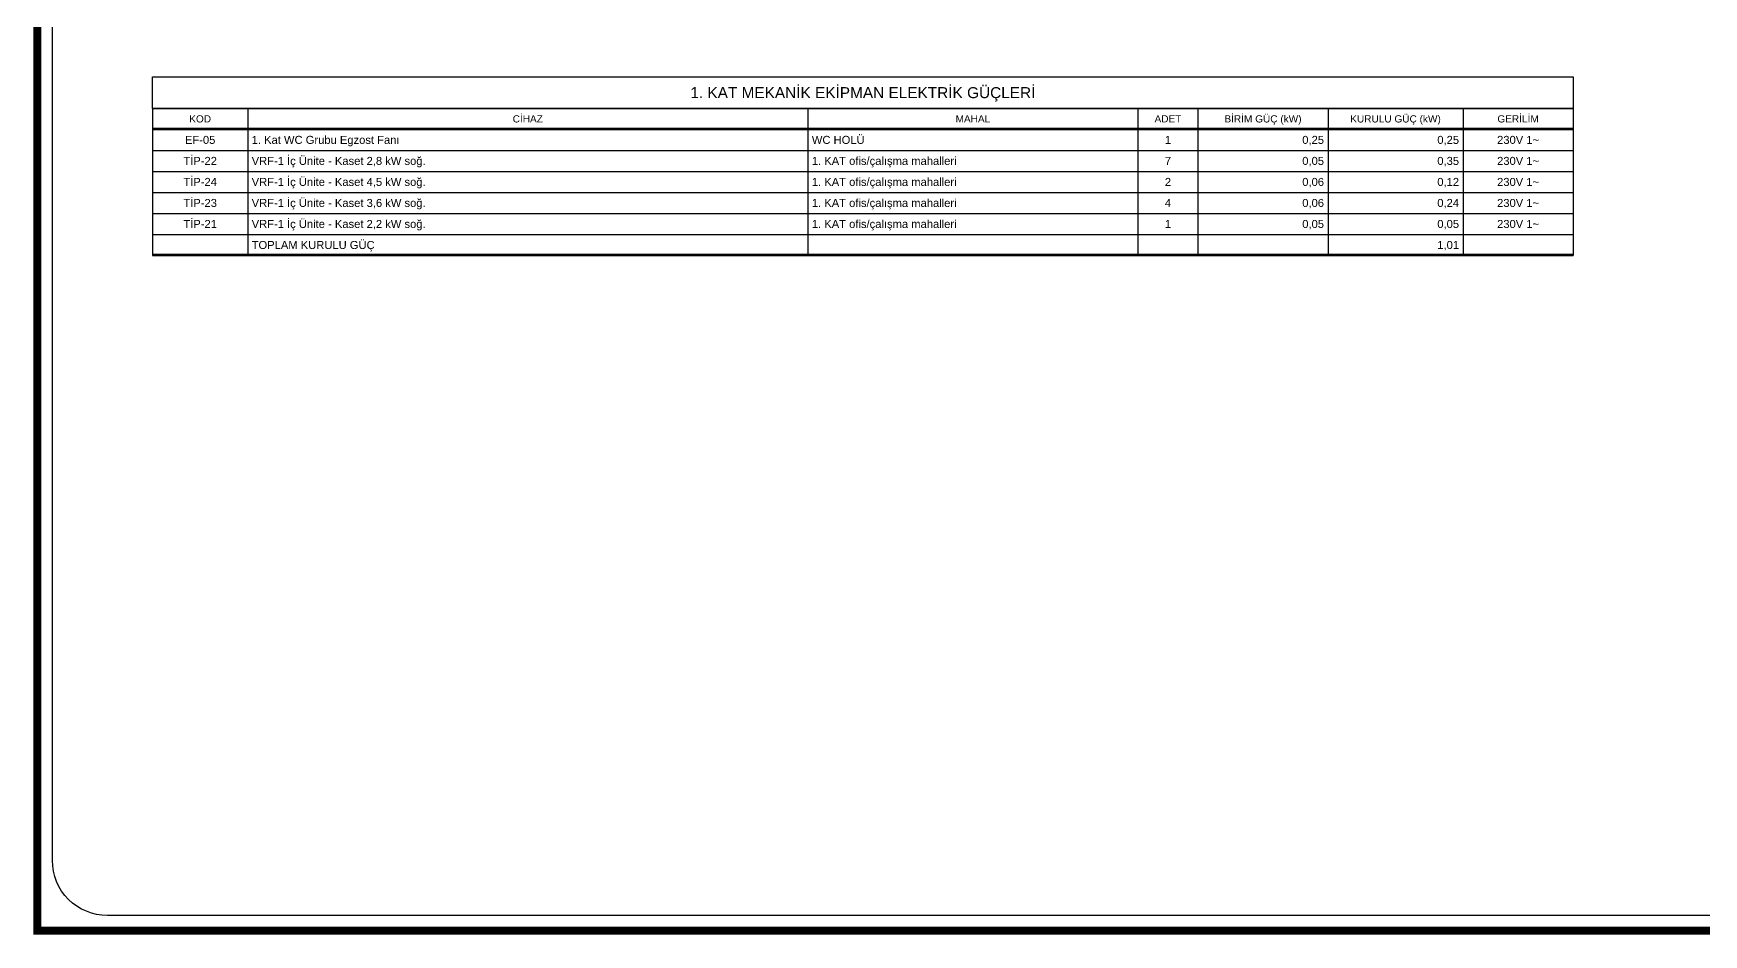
# Model space of a CAD drawing. Header units: inches. Extents: x 21 to 32698, y 13 to 3712.
# Drawn here: x 8321 to 9990, y 13 to 913 of the extents above; entities that cross this region are included whole.
import ezdxf
from ezdxf.enums import TextEntityAlignment as Align

# ---------------------------------------------------------------- set-up
doc = ezdxf.new("R2010")
doc.units = ezdxf.units.IN
doc.header["$MEASUREMENT"] = 0
doc.layers.add('MEK-ELK-TABLO', color=7, linetype='Continuous')
doc.layers.add('MEK-ELK-TABLO-CIZGI', color=8, linetype='Continuous')
doc.layers.add('Z_MİM_-KM-Pafta', color=8, linetype='Continuous', lineweight=25)
doc.layers.add('Z_MİM_00', color=8, linetype='Continuous', lineweight=25)
doc.styles.add('MEK_ELK', font='arial.ttf')
doc.styles.add('STYLE1', font='arial.ttf', dxfattribs={"height": 1})

# ---------------------------------------------------------------- blocks, each defined once
blk = doc.blocks.new('*U4')
at = {"layer": 'Z_MİM_-KM-Pafta', "ltscale": 0.5, "const_width": 8}
blk.add_lwpolyline([(15, 3690), (5985, 3690), (5985, 0), (15, 0)], close=True, dxfattribs=at)
at = {"layer": 'Z_MİM_-KM-Pafta', "ltscale": 0.5}
blk.add_lwpolyline([(203.7, 3675), (5915, 3675, -0.414214), (5970, 3620), (5970, 70, -0.414214), (5915, 15), (85, 15, -0.414214), (30, 70), (30, 3499.6)], format="xyb", dxfattribs=at)
at = {"color": 7, "style": 'STYLE1'}
blk.add_attdef('00', (5783, 90.2), '', height=80.5, dxfattribs=at)
at = {"layer": 'Z_MİM_-KM-Pafta', "color": 7, "style": 'STYLE1'}
for tag, p, height in [('PAFTA_ADI', (5425.8, 251), 33), ('REVIZYON', (5505.9, 178.5), 12.9), ('OLCEK', (5505.9, 76), 12.9)]:
    blk.add_attdef(tag, p, '', height=height, dxfattribs=at)

msp = doc.modelspace()

# ---------------------------------------------------------------- linework, layer by layer
at = {"layer": 'MEK-ELK-TABLO-CIZGI'}
for p, q in [((8440, 838.5), (8440, 691.5)), ((8440, 838.5), (9860, 838.5)), ((8535, 838.5), (8535, 691.5)), ((9095, 838.5), (9095, 691.5)), ((9425, 838.5), (9425, 691.5)), ((9485, 838.5), (9485, 691.5)), ((9615, 838.5), (9615, 691.5)), ((9750, 838.5), (9750, 691.5)), ((9860, 838.5), (9860, 691.5)), ((8440, 818.7), (9860, 818.7)), ((8440, 817.5), (9860, 817.5)), ((8440, 796.5), (9860, 796.5)), ((8440, 775.5), (9860, 775.5)), ((8440, 754.5), (9860, 754.5)), ((8440, 733.5), (9860, 733.5)), ((8440, 712.5), (9860, 712.5)), ((8440, 692.7), (9860, 692.7)), ((8440, 691.5), (9860, 691.5))]:
    msp.add_line(p, q, dxfattribs=at)
msp.add_lwpolyline([(8440, 870), (9860, 870), (9860, 838.5), (8440, 838.5)], close=True, dxfattribs=at)

# ---------------------------------------------------------------- block references
at = {"layer": 'Z_MİM_00'}
msp.add_blockref('*U4', (8309.8, 17.1), dxfattribs=at)

# ---------------------------------------------------------------- texts
at = {"layer": 'MEK-ELK-TABLO', "style": 'MEK_ELK'}
for s, height, p in [('1. KAT MEKANİK EKİPMAN ELEKTRİK GÜÇLERİ', 11, (9150, 854.2)), ('KOD', 7.2, (8487.5, 828)), ('CİHAZ', 7.2, (8815, 828)), ('MAHAL', 7.2, (9260, 828)), ('ADET', 7.2, (9455, 828)), ('BİRİM GÜÇ (kW)', 7.2, (9550, 828)), ('KURULU GÜÇ (kW)', 7.2, (9682.5, 828)), ('GERİLİM', 7.2, (9805, 828)), ('EF-05', 8, (8487.5, 807)), ('1', 8, (9455, 807)), ('230V 1~', 8, (9805, 807)), ('TİP-22', 8, (8487.5, 786)), ('7', 8, (9455, 786)), ('230V 1~', 8, (9805, 786)), ('TİP-24', 8, (8487.5, 765)), ('2', 8, (9455, 765)), ('230V 1~', 8, (9805, 765)), ('TİP-23', 8, (8487.5, 744)), ('4', 8, (9455, 744)), ('230V 1~', 8, (9805, 744)), ('TİP-21', 8, (8487.5, 723)), ('1', 8, (9455, 723)), ('230V 1~', 8, (9805, 723))]:
    msp.add_text(s, height=height, dxfattribs=at).set_placement(p, align=Align.MIDDLE_CENTER)
for s, p in [('1. Kat WC Grubu Egzost Fanı', (8539, 807)), ('WC HOLÜ', (9099, 807)), ('VRF-1 İç Ünite - Kaset 2,8 kW soğ.', (8539, 786)), ('1. KAT ofis/çalışma mahalleri', (9099, 786)), ('VRF-1 İç Ünite - Kaset 4,5 kW soğ.', (8539, 765)), ('1. KAT ofis/çalışma mahalleri', (9099, 765)), ('VRF-1 İç Ünite - Kaset 3,6 kW soğ.', (8539, 744)), ('1. KAT ofis/çalışma mahalleri', (9099, 744)), ('VRF-1 İç Ünite - Kaset 2,2 kW soğ.', (8539, 723)), ('1. KAT ofis/çalışma mahalleri', (9099, 723)), ('TOPLAM KURULU GÜÇ', (8539, 702))]:
    msp.add_text(s, height=8, dxfattribs=at).set_placement(p, align=Align.MIDDLE_LEFT)
for s, p in [('0,25', (9611, 807)), ('0,25', (9746, 807)), ('0,05', (9611, 786)), ('0,35', (9746, 786)), ('0,06', (9611, 765)), ('0,12', (9746, 765)), ('0,06', (9611, 744)), ('0,24', (9746, 744)), ('0,05', (9611, 723)), ('0,05', (9746, 723)), ('1,01', (9746, 702))]:
    msp.add_text(s, height=8, dxfattribs=at).set_placement(p, align=Align.MIDDLE_RIGHT)

doc.saveas('drawing.dxf')
